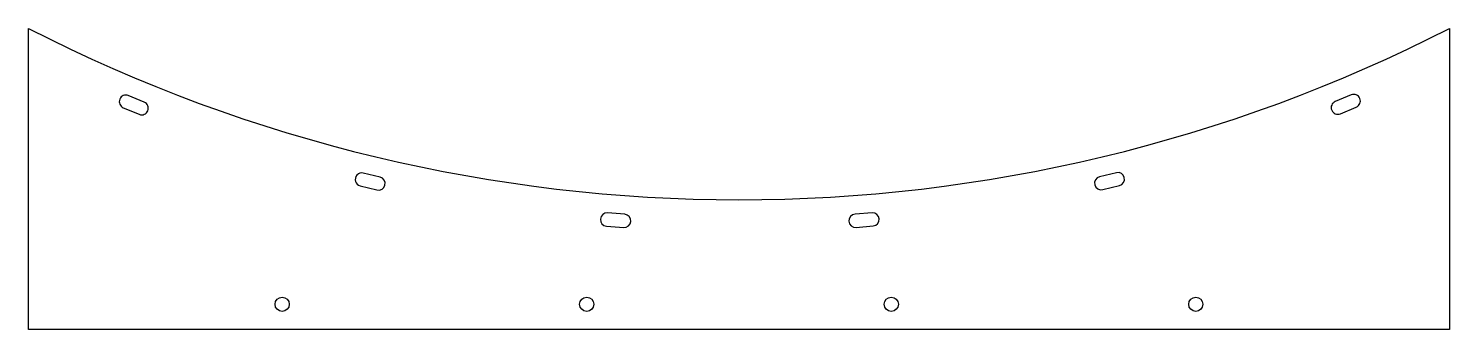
# Model space of a CAD drawing. Header units: millimetres. Extents: x 2735 to 4135, y 504 to 801.
import ezdxf

# ---------------------------------------------------------------- set-up
doc = ezdxf.new("R2010")
doc.units = ezdxf.units.MM

msp = doc.modelspace()

# ---------------------------------------------------------------- linework, layer by layer
for p, q in [((2735, 503.9), (2735, 800.9)), ((4135, 800.9), (4135, 503.9)), ((4135, 503.9), (2735, 503.9))]:
    msp.add_line(p, q)
for points in [[(2844.2, 716.2, 1), (2849.1, 728.2), (2833.4, 734.7, 1), (2828.5, 722.7)], [(4043.1, 723.3, 1), (4038.1, 735.4), (4022.4, 728.8, 1), (4027.4, 716.8)], [(3078.4, 641.6, 1), (3081.4, 654.3), (3064.9, 658.2, 1), (3061.9, 645.6)], [(3809.8, 646, 1), (3806.8, 658.6), (3790.2, 654.7, 1), (3793.3, 642)], [(3321.4, 604.6, 1), (3322.4, 617.6), (3305.5, 618.9, 1), (3304.5, 605.9)], [(3567.2, 606.1, 1), (3566.2, 619), (3549.3, 617.7, 1), (3550.3, 604.7)]]:
    msp.add_lwpolyline(points, format="xyb", close=True)
for centre in [(2985, 528.9), (3285, 528.9), (3585, 528.9), (3885, 528.9)]:
    msp.add_circle(centre, 7)
msp.add_arc((3435, 2167), 1535, 242.869, 297.131)

doc.saveas('drawing.dxf')
